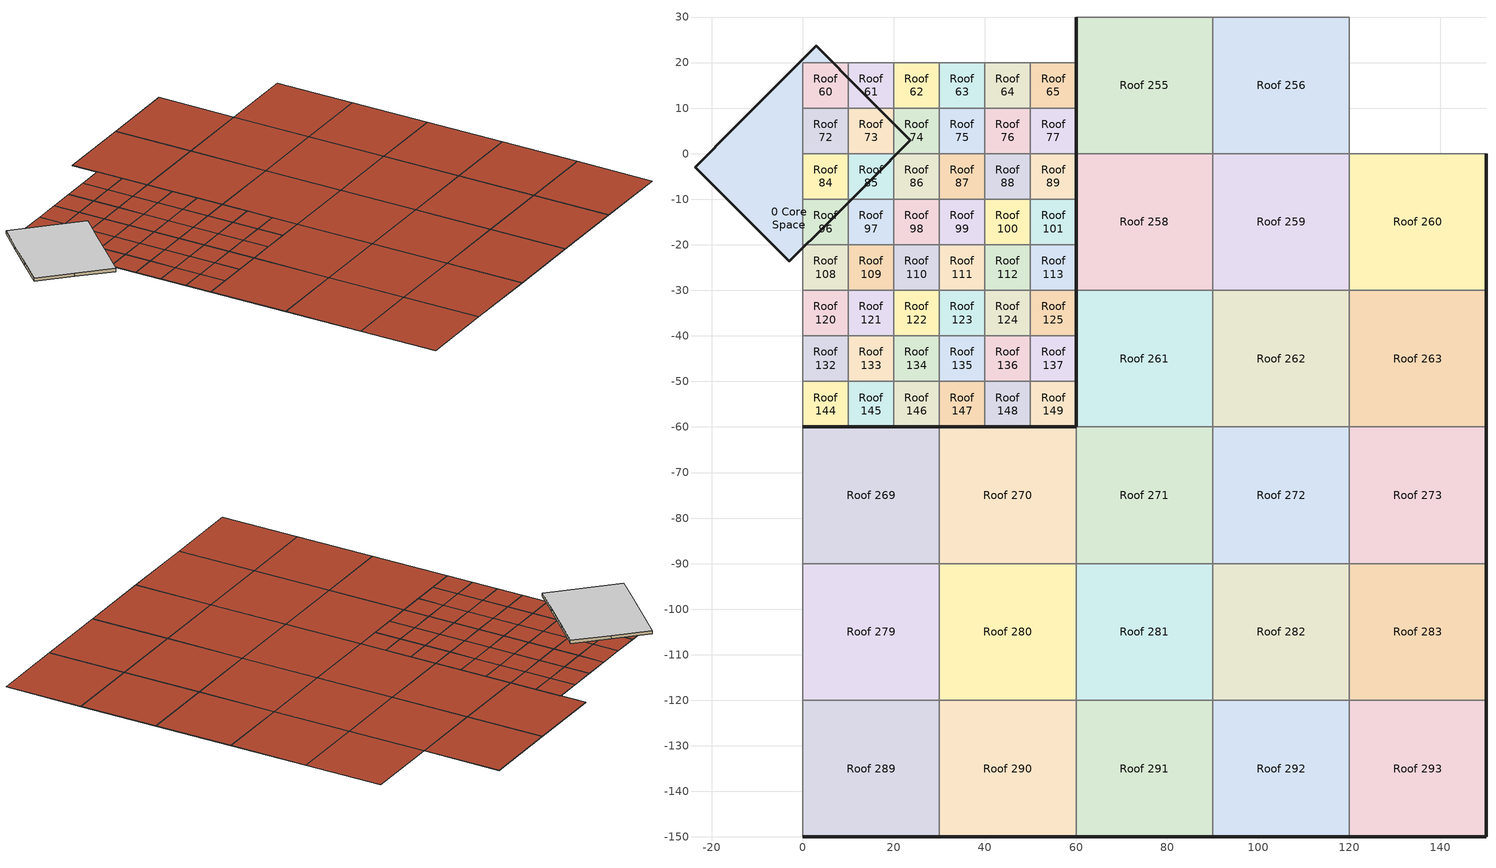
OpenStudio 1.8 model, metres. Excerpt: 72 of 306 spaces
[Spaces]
0 Core Space
 floor ground: -2.96,-23.65 -13.31,-13.31 -23.65,-2.96 -14.78,5.91 -5.91,14.78 2.96,23.65 13.31,13.31 23.65,2.96 14.78,-5.91 5.91,-14.78 z0
 wall outside: -13.31,-13.31 -2.96,-23.65 5.91,-14.78 14.78,-5.91 23.65,2.96 13.31,13.31 2.96,23.65 -5.91,14.78 -14.78,5.91 -23.65,-2.96 -13.31,-13.31 z0:1.25
 ceiling to 0 Core Space 1: 5.91,-14.78 14.78,-5.91 23.65,2.96 13.31,13.31 2.96,23.65 -5.91,14.78 -14.78,5.91 -23.65,-2.96 -13.31,-13.31 -2.96,-23.65 z1.25
Roof 60
 floor ground: 0,20 10,20 10,10 0,10 z-0.1
 wall to Roof 48: 10,20 0,20 z-0.1:0
 wall to Roof 61: 10,10 10,20 z-0.1:0
 wall to Roof 72: 0,10 10,10 z-0.1:0
 wall to Roof 59: 0,20 0,10 z-0.1:0
 roof outside: 0,10 10,10 10,20 0,20 z0
Roof 61
 floor ground: 10,20 20,20 20,10 10,10 z-0.1
 wall to Roof 49: 20,20 10,20 z-0.1:0
 wall to Roof 62: 20,10 20,20 z-0.1:0
 wall to Roof 73: 10,10 20,10 z-0.1:0
 roof outside: 10,10 20,10 20,20 10,20 z0
Roof 62
 floor ground: 20,20 30,20 30,10 20,10 z-0.1
 wall to Roof 50: 30,20 20,20 z-0.1:0
 wall to Roof 63: 30,10 30,20 z-0.1:0
 wall to Roof 74: 20,10 30,10 z-0.1:0
 roof outside: 20,10 30,10 30,20 20,20 z0
Roof 63
 floor ground: 30,20 40,20 40,10 30,10 z-0.1
 wall to Roof 51: 40,20 30,20 z-0.1:0
 wall to Roof 64: 40,10 40,20 z-0.1:0
 wall to Roof 75: 30,10 40,10 z-0.1:0
 roof outside: 30,10 40,10 40,20 30,20 z0
Roof 64
 floor ground: 40,20 50,20 50,10 40,10 z-0.1
 wall to Roof 52: 50,20 40,20 z-0.1:0
 wall to Roof 65: 50,10 50,20 z-0.1:0
 wall to Roof 76: 40,10 50,10 z-0.1:0
 roof outside: 40,10 50,10 50,20 40,20 z0
Roof 65
 floor ground: 50,20 60,20 60,10 50,10 z-0.1
 wall outside: 60,10 60,20 z-0.1:0
 wall to Roof 53: 60,20 50,20 z-0.1:0
 wall to Roof 77: 50,10 60,10 z-0.1:0
 roof outside: 50,10 60,10 60,20 50,20 z0
Roof 72
 floor ground: 0,10 10,10 10,0 0,0 z-0.1
 wall to Roof 73: 10,0 10,10 z-0.1:0
 wall to Roof 84: 0,0 10,0 z-0.1:0
 wall to Roof 71: 0,10 0,0 z-0.1:0
 roof outside: 0,0 10,0 10,10 0,10 z0
Roof 73
 floor ground: 10,10 20,10 20,0 10,0 z-0.1
 wall to Roof 74: 20,0 20,10 z-0.1:0
 wall to Roof 85: 10,0 20,0 z-0.1:0
 roof outside: 10,0 20,0 20,10 10,10 z0
Roof 74
 floor ground: 20,10 30,10 30,0 20,0 z-0.1
 wall to Roof 75: 30,0 30,10 z-0.1:0
 wall to Roof 86: 20,0 30,0 z-0.1:0
 roof outside: 20,0 30,0 30,10 20,10 z0
Roof 75
 floor ground: 30,10 40,10 40,0 30,0 z-0.1
 wall to Roof 76: 40,0 40,10 z-0.1:0
 wall to Roof 87: 30,0 40,0 z-0.1:0
 roof outside: 30,0 40,0 40,10 30,10 z0
Roof 76
 floor ground: 40,10 50,10 50,0 40,0 z-0.1
 wall to Roof 77: 50,0 50,10 z-0.1:0
 wall to Roof 88: 40,0 50,0 z-0.1:0
 roof outside: 40,0 50,0 50,10 40,10 z0
Roof 77
 floor ground: 50,10 60,10 60,0 50,0 z-0.1
 wall outside: 60,0 60,10 z-0.1:0
 wall to Roof 89: 50,0 60,0 z-0.1:0
 roof outside: 50,0 60,0 60,10 50,10 z0
Roof 84
 floor ground: 0,0 10,0 10,-10 0,-10 z-0.1
 wall to Roof 85: 10,-10 10,0 z-0.1:0
 wall to Roof 96: 0,-10 10,-10 z-0.1:0
 wall to Roof 83: 0,0 0,-10 z-0.1:0
 roof outside: 0,-10 10,-10 10,0 0,0 z0
Roof 85
 floor ground: 10,0 20,0 20,-10 10,-10 z-0.1
 wall to Roof 86: 20,-10 20,0 z-0.1:0
 wall to Roof 97: 10,-10 20,-10 z-0.1:0
 roof outside: 10,-10 20,-10 20,0 10,0 z0
Roof 86
 floor ground: 20,0 30,0 30,-10 20,-10 z-0.1
 wall to Roof 87: 30,-10 30,0 z-0.1:0
 wall to Roof 98: 20,-10 30,-10 z-0.1:0
 roof outside: 20,-10 30,-10 30,0 20,0 z0
Roof 87
 floor ground: 30,0 40,0 40,-10 30,-10 z-0.1
 wall to Roof 88: 40,-10 40,0 z-0.1:0
 wall to Roof 99: 30,-10 40,-10 z-0.1:0
 roof outside: 30,-10 40,-10 40,0 30,0 z0
Roof 88
 floor ground: 40,0 50,0 50,-10 40,-10 z-0.1
 wall to Roof 89: 50,-10 50,0 z-0.1:0
 wall to Roof 100: 40,-10 50,-10 z-0.1:0
 roof outside: 40,-10 50,-10 50,0 40,0 z0
Roof 89
 floor ground: 50,0 60,0 60,-10 50,-10 z-0.1
 wall outside: 60,-10 60,0 z-0.1:0
 wall to Roof 101: 50,-10 60,-10 z-0.1:0
 roof outside: 50,-10 60,-10 60,0 50,0 z0
Roof 96
 floor ground: 0,-10 10,-10 10,-20 0,-20 z-0.1
 wall to Roof 97: 10,-20 10,-10 z-0.1:0
 wall to Roof 108: 0,-20 10,-20 z-0.1:0
 wall to Roof 95: 0,-10 0,-20 z-0.1:0
 roof outside: 0,-20 10,-20 10,-10 0,-10 z0
Roof 97
 floor ground: 10,-10 20,-10 20,-20 10,-20 z-0.1
 wall to Roof 98: 20,-20 20,-10 z-0.1:0
 wall to Roof 109: 10,-20 20,-20 z-0.1:0
 roof outside: 10,-20 20,-20 20,-10 10,-10 z0
Roof 98
 floor ground: 20,-10 30,-10 30,-20 20,-20 z-0.1
 wall to Roof 99: 30,-20 30,-10 z-0.1:0
 wall to Roof 110: 20,-20 30,-20 z-0.1:0
 roof outside: 20,-20 30,-20 30,-10 20,-10 z0
Roof 99
 floor ground: 30,-10 40,-10 40,-20 30,-20 z-0.1
 wall to Roof 100: 40,-20 40,-10 z-0.1:0
 wall to Roof 111: 30,-20 40,-20 z-0.1:0
 roof outside: 30,-20 40,-20 40,-10 30,-10 z0
Roof 100
 floor ground: 40,-10 50,-10 50,-20 40,-20 z-0.1
 wall to Roof 101: 50,-20 50,-10 z-0.1:0
 wall to Roof 112: 40,-20 50,-20 z-0.1:0
 roof outside: 40,-20 50,-20 50,-10 40,-10 z0
Roof 101
 floor ground: 50,-10 60,-10 60,-20 50,-20 z-0.1
 wall outside: 60,-20 60,-10 z-0.1:0
 wall to Roof 113: 50,-20 60,-20 z-0.1:0
 roof outside: 50,-20 60,-20 60,-10 50,-10 z0
Roof 108
 floor ground: 0,-20 10,-20 10,-30 0,-30 z-0.1
 wall to Roof 109: 10,-30 10,-20 z-0.1:0
 wall to Roof 120: 0,-30 10,-30 z-0.1:0
 wall to Roof 107: 0,-20 0,-30 z-0.1:0
 roof outside: 0,-30 10,-30 10,-20 0,-20 z0
Roof 109
 floor ground: 10,-20 20,-20 20,-30 10,-30 z-0.1
 wall to Roof 110: 20,-30 20,-20 z-0.1:0
 wall to Roof 121: 10,-30 20,-30 z-0.1:0
 roof outside: 10,-30 20,-30 20,-20 10,-20 z0
Roof 110
 floor ground: 20,-20 30,-20 30,-30 20,-30 z-0.1
 wall to Roof 111: 30,-30 30,-20 z-0.1:0
 wall to Roof 122: 20,-30 30,-30 z-0.1:0
 roof outside: 20,-30 30,-30 30,-20 20,-20 z0
Roof 111
 floor ground: 30,-20 40,-20 40,-30 30,-30 z-0.1
 wall to Roof 112: 40,-30 40,-20 z-0.1:0
 wall to Roof 123: 30,-30 40,-30 z-0.1:0
 roof outside: 30,-30 40,-30 40,-20 30,-20 z0
Roof 112
 floor ground: 40,-20 50,-20 50,-30 40,-30 z-0.1
 wall to Roof 113: 50,-30 50,-20 z-0.1:0
 wall to Roof 124: 40,-30 50,-30 z-0.1:0
 roof outside: 40,-30 50,-30 50,-20 40,-20 z0
Roof 113
 floor ground: 50,-20 60,-20 60,-30 50,-30 z-0.1
 wall outside: 60,-30 60,-20 z-0.1:0
 wall to Roof 125: 50,-30 60,-30 z-0.1:0
 roof outside: 50,-30 60,-30 60,-20 50,-20 z0
Roof 120
 floor ground: 0,-30 10,-30 10,-40 0,-40 z-0.1
 wall to Roof 121: 10,-40 10,-30 z-0.1:0
 wall to Roof 132: 0,-40 10,-40 z-0.1:0
 wall to Roof 119: 0,-30 0,-40 z-0.1:0
 roof outside: 0,-40 10,-40 10,-30 0,-30 z0
Roof 121
 floor ground: 10,-30 20,-30 20,-40 10,-40 z-0.1
 wall to Roof 122: 20,-40 20,-30 z-0.1:0
 wall to Roof 133: 10,-40 20,-40 z-0.1:0
 roof outside: 10,-40 20,-40 20,-30 10,-30 z0
Roof 122
 floor ground: 20,-30 30,-30 30,-40 20,-40 z-0.1
 wall to Roof 123: 30,-40 30,-30 z-0.1:0
 wall to Roof 134: 20,-40 30,-40 z-0.1:0
 roof outside: 20,-40 30,-40 30,-30 20,-30 z0
Roof 123
 floor ground: 30,-30 40,-30 40,-40 30,-40 z-0.1
 wall to Roof 124: 40,-40 40,-30 z-0.1:0
 wall to Roof 135: 30,-40 40,-40 z-0.1:0
 roof outside: 30,-40 40,-40 40,-30 30,-30 z0
Roof 124
 floor ground: 40,-30 50,-30 50,-40 40,-40 z-0.1
 wall to Roof 125: 50,-40 50,-30 z-0.1:0
 wall to Roof 136: 40,-40 50,-40 z-0.1:0
 roof outside: 40,-40 50,-40 50,-30 40,-30 z0
Roof 125
 floor ground: 50,-30 60,-30 60,-40 50,-40 z-0.1
 wall outside: 60,-40 60,-30 z-0.1:0
 wall to Roof 137: 50,-40 60,-40 z-0.1:0
 roof outside: 50,-40 60,-40 60,-30 50,-30 z0
Roof 132
 floor ground: 0,-40 10,-40 10,-50 0,-50 z-0.1
 wall to Roof 133: 10,-50 10,-40 z-0.1:0
 wall to Roof 144: 0,-50 10,-50 z-0.1:0
 wall to Roof 131: 0,-40 0,-50 z-0.1:0
 roof outside: 0,-50 10,-50 10,-40 0,-40 z0
Roof 133
 floor ground: 10,-40 20,-40 20,-50 10,-50 z-0.1
 wall to Roof 134: 20,-50 20,-40 z-0.1:0
 wall to Roof 145: 10,-50 20,-50 z-0.1:0
 roof outside: 10,-50 20,-50 20,-40 10,-40 z0
Roof 134
 floor ground: 20,-40 30,-40 30,-50 20,-50 z-0.1
 wall to Roof 135: 30,-50 30,-40 z-0.1:0
 wall to Roof 146: 20,-50 30,-50 z-0.1:0
 roof outside: 20,-50 30,-50 30,-40 20,-40 z0
Roof 135
 floor ground: 30,-40 40,-40 40,-50 30,-50 z-0.1
 wall to Roof 136: 40,-50 40,-40 z-0.1:0
 wall to Roof 147: 30,-50 40,-50 z-0.1:0
 roof outside: 30,-50 40,-50 40,-40 30,-40 z0
Roof 136
 floor ground: 40,-40 50,-40 50,-50 40,-50 z-0.1
 wall to Roof 137: 50,-50 50,-40 z-0.1:0
 wall to Roof 148: 40,-50 50,-50 z-0.1:0
 roof outside: 40,-50 50,-50 50,-40 40,-40 z0
Roof 137
 floor ground: 50,-40 60,-40 60,-50 50,-50 z-0.1
 wall outside: 60,-50 60,-40 z-0.1:0
 wall to Roof 149: 50,-50 60,-50 z-0.1:0
 roof outside: 50,-50 60,-50 60,-40 50,-40 z0
Roof 144
 floor ground: 0,-50 10,-50 10,-60 0,-60 z-0.1
 wall outside: 0,-60 10,-60 z-0.1:0
 wall to Roof 145: 10,-60 10,-50 z-0.1:0
 wall to Roof 143: 0,-50 0,-60 z-0.1:0
 roof outside: 0,-60 10,-60 10,-50 0,-50 z0
Roof 145
 floor ground: 10,-50 20,-50 20,-60 10,-60 z-0.1
 wall outside: 10,-60 20,-60 z-0.1:0
 wall to Roof 146: 20,-60 20,-50 z-0.1:0
 roof outside: 10,-60 20,-60 20,-50 10,-50 z0
Roof 146
 floor ground: 20,-50 30,-50 30,-60 20,-60 z-0.1
 wall outside: 20,-60 30,-60 z-0.1:0
 wall to Roof 147: 30,-60 30,-50 z-0.1:0
 roof outside: 20,-60 30,-60 30,-50 20,-50 z0
Roof 147
 floor ground: 30,-50 40,-50 40,-60 30,-60 z-0.1
 wall outside: 30,-60 40,-60 z-0.1:0
 wall to Roof 148: 40,-60 40,-50 z-0.1:0
 roof outside: 30,-60 40,-60 40,-50 30,-50 z0
Roof 148
 floor ground: 40,-50 50,-50 50,-60 40,-60 z-0.1
 wall outside: 40,-60 50,-60 z-0.1:0
 wall to Roof 149: 50,-60 50,-50 z-0.1:0
 roof outside: 40,-60 50,-60 50,-50 40,-50 z0
Roof 149
 floor ground: 50,-50 60,-50 60,-60 50,-60 z-0.1
 wall outside: 50,-60 60,-60 60,-50 z-0.1:0
 roof outside: 50,-60 60,-60 60,-50 50,-50 z0
Roof 255
 floor ground: 60,30 90,30 90,0 60,0 z-0.1
 wall outside: 60,30 60,0 z-0.1:0
 wall to Roof 252: 90,30 60,30 z-0.1:0
 wall to Roof 256: 90,0 90,30 z-0.1:0
 wall to Roof 258: 60,0 90,0 z-0.1:0
 roof outside: 60,0 90,0 90,30 60,30 z0
Roof 256
 floor ground: 90,30 120,30 120,0 90,0 z-0.1
 wall to Roof 253: 120,30 90,30 z-0.1:0
 wall to Roof 257: 120,0 120,30 z-0.1:0
 wall to Roof 259: 90,0 120,0 z-0.1:0
 roof outside: 90,0 120,0 120,30 90,30 z0
Roof 258
 floor ground: 60,0 90,0 90,-30 60,-30 z-0.1
 wall outside: 60,0 60,-30 z-0.1:0
 wall to Roof 259: 90,-30 90,0 z-0.1:0
 wall to Roof 261: 60,-30 90,-30 z-0.1:0
 roof outside: 60,-30 90,-30 90,0 60,0 z0
Roof 259
 floor ground: 90,0 120,0 120,-30 90,-30 z-0.1
 wall to Roof 260: 120,-30 120,0 z-0.1:0
 wall to Roof 262: 90,-30 120,-30 z-0.1:0
 roof outside: 90,-30 120,-30 120,0 90,0 z0
Roof 260
 floor ground: 120,0 150,0 150,-30 120,-30 z-0.1
 wall outside: 150,-30 150,0 z-0.1:0
 wall to Roof 257: 150,0 120,0 z-0.1:0
 wall to Roof 263: 120,-30 150,-30 z-0.1:0
 roof outside: 120,-30 150,-30 150,0 120,0 z0
Roof 261
 floor ground: 60,-30 90,-30 90,-60 60,-60 z-0.1
 wall outside: 60,-30 60,-60 z-0.1:0
 wall to Roof 262: 90,-60 90,-30 z-0.1:0
 wall to Roof 271: 60,-60 90,-60 z-0.1:0
 roof outside: 60,-60 90,-60 90,-30 60,-30 z0
Roof 262
 floor ground: 90,-30 120,-30 120,-60 90,-60 z-0.1
 wall to Roof 263: 120,-60 120,-30 z-0.1:0
 wall to Roof 272: 90,-60 120,-60 z-0.1:0
 roof outside: 90,-60 120,-60 120,-30 90,-30 z0
Roof 263
 floor ground: 120,-30 150,-30 150,-60 120,-60 z-0.1
 wall outside: 150,-60 150,-30 z-0.1:0
 wall to Roof 273: 120,-60 150,-60 z-0.1:0
 roof outside: 120,-60 150,-60 150,-30 120,-30 z0
Roof 269
 floor ground: 0,-60 30,-60 30,-90 0,-90 z-0.1
 wall outside: 30,-60 0,-60 z-0.1:0
 wall to Roof 270: 30,-90 30,-60 z-0.1:0
 wall to Roof 279: 0,-90 30,-90 z-0.1:0
 wall to Roof 268: 0,-60 0,-90 z-0.1:0
 roof outside: 0,-90 30,-90 30,-60 0,-60 z0
Roof 270
 floor ground: 30,-60 60,-60 60,-90 30,-90 z-0.1
 wall outside: 60,-60 30,-60 z-0.1:0
 wall to Roof 271: 60,-90 60,-60 z-0.1:0
 wall to Roof 280: 30,-90 60,-90 z-0.1:0
 roof outside: 30,-90 60,-90 60,-60 30,-60 z0
Roof 271
 floor ground: 60,-60 90,-60 90,-90 60,-90 z-0.1
 wall to Roof 272: 90,-90 90,-60 z-0.1:0
 wall to Roof 281: 60,-90 90,-90 z-0.1:0
 roof outside: 60,-90 90,-90 90,-60 60,-60 z0
Roof 272
 floor ground: 90,-60 120,-60 120,-90 90,-90 z-0.1
 wall to Roof 273: 120,-90 120,-60 z-0.1:0
 wall to Roof 282: 90,-90 120,-90 z-0.1:0
 roof outside: 90,-90 120,-90 120,-60 90,-60 z0
Roof 273
 floor ground: 120,-60 150,-60 150,-90 120,-90 z-0.1
 wall outside: 150,-90 150,-60 z-0.1:0
 wall to Roof 283: 120,-90 150,-90 z-0.1:0
 roof outside: 120,-90 150,-90 150,-60 120,-60 z0
Roof 279
 floor ground: 0,-90 30,-90 30,-120 0,-120 z-0.1
 wall to Roof 280: 30,-120 30,-90 z-0.1:0
 wall to Roof 289: 0,-120 30,-120 z-0.1:0
 wall to Roof 278: 0,-90 0,-120 z-0.1:0
 roof outside: 0,-120 30,-120 30,-90 0,-90 z0
Roof 280
 floor ground: 30,-90 60,-90 60,-120 30,-120 z-0.1
 wall to Roof 281: 60,-120 60,-90 z-0.1:0
 wall to Roof 290: 30,-120 60,-120 z-0.1:0
 roof outside: 30,-120 60,-120 60,-90 30,-90 z0
Roof 281
 floor ground: 60,-90 90,-90 90,-120 60,-120 z-0.1
 wall to Roof 282: 90,-120 90,-90 z-0.1:0
 wall to Roof 291: 60,-120 90,-120 z-0.1:0
 roof outside: 60,-120 90,-120 90,-90 60,-90 z0
Roof 282
 floor ground: 90,-90 120,-90 120,-120 90,-120 z-0.1
 wall to Roof 283: 120,-120 120,-90 z-0.1:0
 wall to Roof 292: 90,-120 120,-120 z-0.1:0
 roof outside: 90,-120 120,-120 120,-90 90,-90 z0
Roof 283
 floor ground: 120,-90 150,-90 150,-120 120,-120 z-0.1
 wall outside: 150,-120 150,-90 z-0.1:0
 wall to Roof 293: 120,-120 150,-120 z-0.1:0
 roof outside: 120,-120 150,-120 150,-90 120,-90 z0
Roof 289
 floor ground: 0,-120 30,-120 30,-150 0,-150 z-0.1
 wall outside: 0,-150 30,-150 z-0.1:0
 wall to Roof 290: 30,-150 30,-120 z-0.1:0
 wall to Roof 288: 0,-120 0,-150 z-0.1:0
 roof outside: 0,-150 30,-150 30,-120 0,-120 z0
Roof 290
 floor ground: 30,-120 60,-120 60,-150 30,-150 z-0.1
 wall outside: 30,-150 60,-150 z-0.1:0
 wall to Roof 291: 60,-150 60,-120 z-0.1:0
 roof outside: 30,-150 60,-150 60,-120 30,-120 z0
Roof 291
 floor ground: 60,-120 90,-120 90,-150 60,-150 z-0.1
 wall outside: 60,-150 90,-150 z-0.1:0
 wall to Roof 292: 90,-150 90,-120 z-0.1:0
 roof outside: 60,-150 90,-150 90,-120 60,-120 z0
Roof 292
 floor ground: 90,-120 120,-120 120,-150 90,-150 z-0.1
 wall outside: 90,-150 120,-150 z-0.1:0
 wall to Roof 293: 120,-150 120,-120 z-0.1:0
 roof outside: 90,-150 120,-150 120,-120 90,-120 z0
Roof 293
 floor ground: 120,-120 150,-120 150,-150 120,-150 z-0.1
 wall outside: 120,-150 150,-150 150,-120 z-0.1:0
 roof outside: 120,-150 150,-150 150,-120 120,-120 z0
[Building]
Building 1: North Axis {deg}=0; Default Construction Set=MyConsturction
[Construction]
ASHRAE 90.1-2004 ExtWall Mass ClimateZone 6: 1IN Stucco, 8IN CONCRETE HW RefBldg, Mass NonRes Wall Insulation-1.69, 1/2IN Gypsum
Interior Window: Clear 3mm
Interior Partition: G05 25mm wood
Exterior Door: F08 Metal surface, I01 25mm insulation board
ASHRAE 90.1-2004 ExtWindow ClimateZone 4-6: Fixed Window 3.24/0.39/0.31
[Material] Thermal Absorptance=0.9
Name | Roughness | Thickness {m} | Conductivity {W/m-K} | Density {kg/m3} | Specific Heat {J/kg-K} | Solar Absorptance | Visible Absorptance
1IN Stucco | Smooth | 0.0253 | 0.6918 | 1858 | 837 | 0.92 | 0.92
8IN CONCRETE HW RefBldg | Rough | 0.2032 | 1.311 | 2240 | 836.8 | 0.7 | 0.7
Mass NonRes Wall Insulation-1.69 | MediumRough | 0.0623673 | 0.049 | 265 | 836.8 | 0.7 | 0.7
1/2IN Gypsum | Smooth | 0.0127 | 0.16 | 784.9 | 830 | 0.4 | 0.4
G05 25mm wood | MediumSmooth | 0.0254 | 0.15 | 608 | 1630 | 0.5 | 0.5
F08 Metal surface | Smooth | 0.0008 | 45.28 | 7824 | 500 | 0.7 | 0.7
I01 25mm insulation board | MediumRough | 0.0254 | 0.03 | 43 | 1210 | 0.6 | 0.6
[WindowMaterial:SimpleGlazingSystem]
Fixed Window 3.24/0.39/0.31: U-Factor {W/m2-K}=3.23646; Solar Heat Gain Coefficient=0.39; Visible Transmittance=0.31
[WindowMaterial:Glazing]
Clear 3mm: Optical Data Type=SpectralAverage; Thickness {m}=0.003; Solar Transmittance at Normal Incidence=0.837; Front Side Solar Reflectance at Normal Incidence=0.075; Back Side Solar Reflectance at Normal Incidence=0; Visible Transmittance at Normal Incidence=0.898; Front Side Visible Reflectance at Normal Incidence=0.081; Back Side Visible Reflectance at Normal Incidence=0; Infrared Transmittance at Normal Incidence=0; Front Side Infrared Hemispherical Emissivity=0.84; Back Side Infrared Hemispherical Emissivity=0.84; Conductivity {W/m-K}=0.9; Dirt Correction Factor for Solar and Visible Transmittance=1; Solar Diffusing=No
[DefaultConstructionSet]
MyConsturction: Default Exterior Surface Constructions=Default Surface Constructions 1; Default Interior Surface Constructions=Default Surface Constructions 1; Default Ground Contact Surface Constructions=Default Surface Constructions 1; Default Exterior SubSurface Constructions=Default Sub Surface Constructions 1; Default Interior SubSurface Constructions=Default Sub Surface Constructions 1; Interior Partition Construction=Interior Partition
[DefaultSurfaceConstructions]
Default Surface Constructions 1: Floor Construction=ASHRAE 90.1-2004 ExtWall Mass ClimateZone 6; Wall Construction=ASHRAE 90.1-2004 ExtWall Mass ClimateZone 6; Roof Ceiling Construction=ASHRAE 90.1-2004 ExtWall Mass ClimateZone 6
[DefaultSubSurfaceConstructions]
Default Sub Surface Constructions 1: Fixed Window Construction=ASHRAE 90.1-2004 ExtWindow ClimateZone 4-6; Operable Window Construction=ASHRAE 90.1-2004 ExtWindow ClimateZone 4-6; Door Construction=Exterior Door; Glass Door Construction=ASHRAE 90.1-2004 ExtWindow ClimateZone 4-6; Skylight Construction=ASHRAE 90.1-2004 ExtWindow ClimateZone 4-6; Tubular Daylight Dome Construction=Interior Window; Tubular Daylight Diffuser Construction=Interior Window
[BuildingStory]
smallforcfd:Story 1: Nominal Z Coordinate {m}=0; Nominal Floor to Floor Height {m}=1.24875
[Space]
Name | Building Story | Thermal Zone
0 Core Space | smallforcfd:Story 1 | Thermal Zone 4
Roof 60 |  | Thermal Zone 30
Roof 61 |  | Thermal Zone 75
Roof 62 |  | Thermal Zone 111
Roof 63 |  | Thermal Zone 47
Roof 64 |  | Thermal Zone 157
Roof 65 |  | Thermal Zone 108
Roof 72 |  | Thermal Zone 107
Roof 73 |  | Thermal Zone 94
Roof 74 |  | Thermal Zone 43
Roof 75 |  | Thermal Zone 132
Roof 76 |  | Thermal Zone 118
Roof 77 |  | Thermal Zone 124
Roof 84 |  | Thermal Zone 141
Roof 85 |  | Thermal Zone 57
Roof 86 |  | Thermal Zone 127
Roof 87 |  | Thermal Zone 137
Roof 88 |  | Thermal Zone 55
Roof 89 |  | Thermal Zone 73
Roof 96 |  | Thermal Zone 126
Roof 97 |  | Thermal Zone 56
Roof 98 |  | Thermal Zone 162
Roof 99 |  | Thermal Zone 86
Roof 100 |  | Thermal Zone 62
Roof 101 |  | Thermal Zone 102
Roof 108 |  | Thermal Zone 78
Roof 109 |  | Thermal Zone 85
Roof 110 |  | Thermal Zone 144
Roof 111 |  | Thermal Zone 50
Roof 112 |  | Thermal Zone 49
Roof 113 |  | Thermal Zone 68
Roof 120 |  | Thermal Zone 72
Roof 121 |  | Thermal Zone 66
Roof 122 |  | Thermal Zone 29
Roof 123 |  | Thermal Zone 135
Roof 124 |  | Thermal Zone 92
Roof 125 |  | Thermal Zone 136
Roof 132 |  | Thermal Zone 58
Roof 133 |  | Thermal Zone 143
Roof 134 |  | Thermal Zone 115
Roof 135 |  | Thermal Zone 39
Roof 136 |  | Thermal Zone 151
Roof 137 |  | Thermal Zone 158
Roof 144 |  | Thermal Zone 33
Roof 145 |  | Thermal Zone 121
Roof 146 |  | Thermal Zone 149
Roof 147 |  | Thermal Zone 76
Roof 148 |  | Thermal Zone 27
Roof 149 |  | Thermal Zone 97
Roof 255 |  | Thermal Zone 254
Roof 256 |  | Thermal Zone 251
Roof 258 |  | Thermal Zone 247
Roof 259 |  | Thermal Zone 250
Roof 260 |  | Thermal Zone 258
Roof 261 |  | Thermal Zone 268
Roof 262 |  | Thermal Zone 275
Roof 263 |  | Thermal Zone 262
Roof 269 |  | Thermal Zone 286
Roof 270 |  | Thermal Zone 296
Roof 271 |  | Thermal Zone 304
Roof 272 |  | Thermal Zone 287
Roof 273 |  | Thermal Zone 277
Roof 279 |  | Thermal Zone 292
Roof 280 |  | Thermal Zone 279
Roof 281 |  | Thermal Zone 294
Roof 282 |  | Thermal Zone 301
Roof 283 |  | Thermal Zone 278
Roof 289 |  | Thermal Zone 297
Roof 290 |  | Thermal Zone 303
Roof 291 |  | Thermal Zone 302
Roof 292 |  | Thermal Zone 289
Roof 293 |  | Thermal Zone 285
[ThermalZone] Use Ideal Air Loads=No
Thermal Zone 4; Thermal Zone 27; Thermal Zone 29; Thermal Zone 30; Thermal Zone 33; Thermal Zone 39; Thermal Zone 43; Thermal Zone 47; Thermal Zone 49; Thermal Zone 50; Thermal Zone 55; Thermal Zone 56; Thermal Zone 57; Thermal Zone 58; Thermal Zone 62; Thermal Zone 66; Thermal Zone 68; Thermal Zone 72; Thermal Zone 73; Thermal Zone 75; Thermal Zone 76; Thermal Zone 78; Thermal Zone 85; Thermal Zone 86; Thermal Zone 92; Thermal Zone 94; Thermal Zone 97; Thermal Zone 102; Thermal Zone 107; Thermal Zone 108; Thermal Zone 111; Thermal Zone 115; Thermal Zone 118; Thermal Zone 121; Thermal Zone 124; Thermal Zone 126; Thermal Zone 127; Thermal Zone 132; Thermal Zone 135; Thermal Zone 136; Thermal Zone 137; Thermal Zone 141; Thermal Zone 143; Thermal Zone 144; Thermal Zone 149; Thermal Zone 151; Thermal Zone 157; Thermal Zone 158; Thermal Zone 162; Thermal Zone 247; Thermal Zone 250; Thermal Zone 251; Thermal Zone 254; Thermal Zone 258; Thermal Zone 262; Thermal Zone 268; Thermal Zone 275; Thermal Zone 277; Thermal Zone 278; Thermal Zone 279; Thermal Zone 285; Thermal Zone 286; Thermal Zone 287; Thermal Zone 289; Thermal Zone 292; Thermal Zone 294; Thermal Zone 296; Thermal Zone 297; Thermal Zone 301; Thermal Zone 302; Thermal Zone 303; Thermal Zone 304
